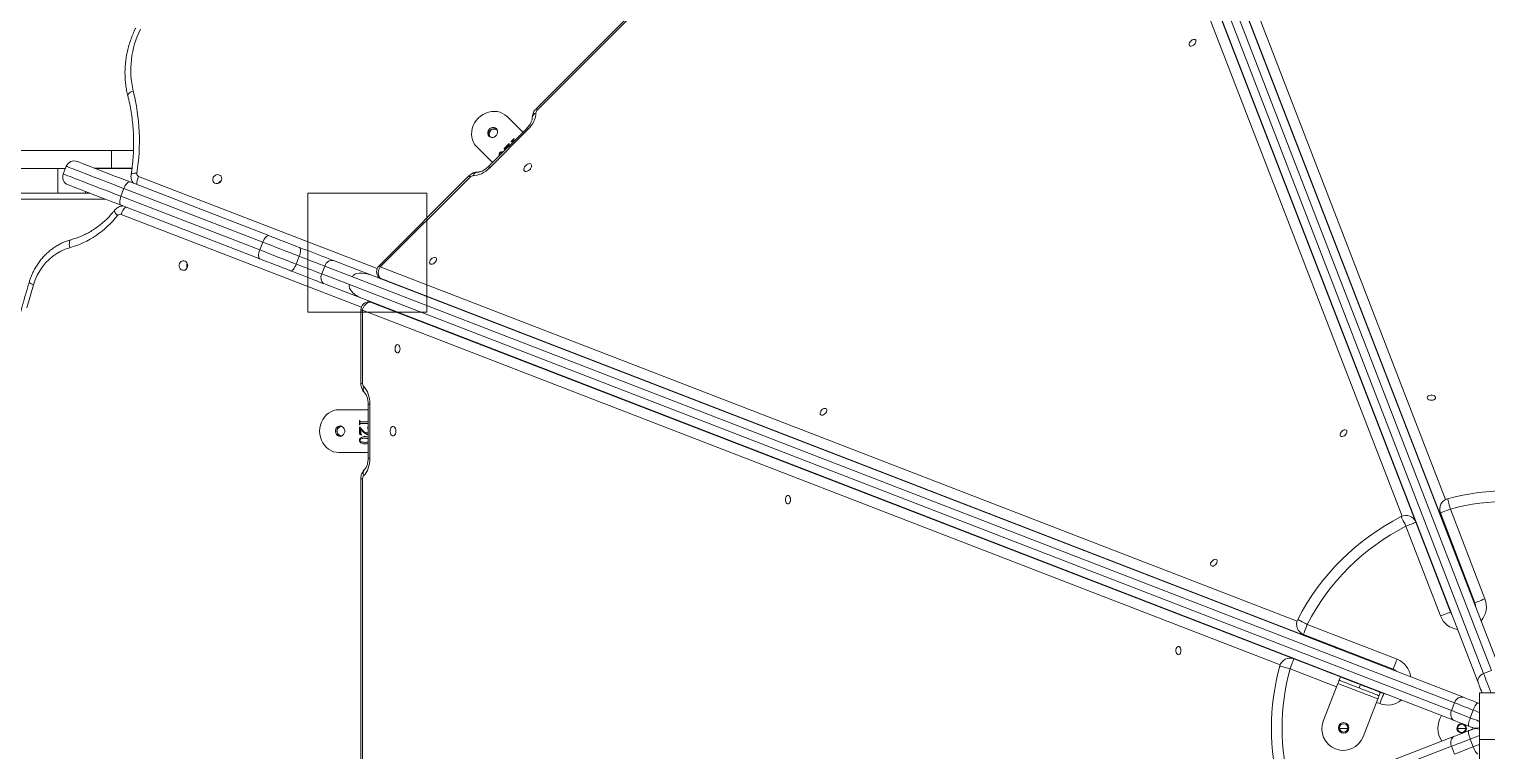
# Model space of a CAD drawing. Header units: millimetres. Extents: x -8092 to 6423, y -6886 to 5604.
# Drawn here: x -1315 to -89, y -17 to 590 of the extents above; entities that cross this region are included whole.
import ezdxf

# ---------------------------------------------------------------- set-up
doc = ezdxf.new("R2010")
doc.units = ezdxf.units.MM
doc.layers.add('DIKOM_ОБЪЕКТ', color=7, linetype='Continuous')

msp = doc.modelspace()

# ---------------------------------------------------------------- linework, layer by layer
at = {"layer": 'DIKOM_ОБЪЕКТ', "color": 7, "linetype": 'Continuous', "lineweight": 15}
for p, q in [((-449.933, 974.866), (-91.741, 48.321)), ((-85.212, 50.845), (-443.404, 977.39)), ((-96.336, 40.795), (-451.202, 958.736)), ((-431.615, 966.308), (-76.749, 48.368)), ((-118.435, 156.987), (-428.767, 959.729)), ((-421.955, 966.248), (-123.704, 194.754)), ((-160.299, 180.727), (-458.245, 951.432)), ((-448.75, 951.498), (-149.386, 177.129)), ((-591.327, 820.373), (-888.312, 523.388)), ((-590.315, 819.362), (-887.3, 522.377)), ((-912.789, 516.753), (-899.584, 503.548)), ((-887.3, 522.377), (-888.312, 523.388)), ((-896.275, 506.857), (-928.349, 474.783)), ((-895.263, 505.845), (-927.337, 473.772)), ((-895.263, 505.845), (-896.275, 506.857)), ((-925.04, 478.092), (-938.245, 491.297)), ((-915.164, 489.969), (-911.038, 494.095)), ((-915.009, 489.814), (-910.883, 493.94)), ((-911.347, 492.373), (-913.215, 490.505)), ((-911.388, 491.744), (-911.347, 492.373)), ((-911.192, 492.218), (-911.347, 492.373)), ((-911.212, 491.921), (-911.192, 492.218)), ((-911.038, 494.095), (-910.865, 493.922)), ((-910.865, 493.922), (-910.941, 492.192)), ((-909.564, 495.568), (-906.913, 498.22)), ((-909.388, 495.391), (-909.564, 495.568)), ((-909.41, 495.413), (-906.758, 498.065)), ((-906.913, 498.22), (-906.736, 498.043)), ((-1495.417, 488.232), (-1245.417, 488.232)), ((-1245.417, 488.232), (-1226.794, 488.232)), ((-1245.417, 488.232), (-1245.417, 473.332)), ((-918.648, 486.351), (-918.803, 486.506)), ((-916.835, 486.298), (-916.993, 486.387)), ((-916.087, 487.046), (-916.113, 487.072)), ((-914.566, 488.567), (-915.164, 489.969)), ((-915.009, 489.814), (-915.164, 489.969)), ((-914.503, 488.629), (-915.009, 489.814)), ((-1450.417, 473.232), (-1290.417, 473.232)), ((-1290.417, 473.232), (-1290.417, 452.232)), ((-1290.417, 473.232), (-1283.976, 473.232)), ((-1283.305, 474.97), (-1285.829, 468.441)), ((-1259.656, 473.332), (-1228.076, 473.332)), ((-1259.397, 473.232), (-1228.063, 473.232)), ((-1222.535, 466.338), (-1021.959, 388.897)), ((-944.88, 466.82), (-1020.382, 391.318)), ((-943.868, 465.808), (-1019.37, 390.307)), ((-1267.125, 453.705), (-1267.125, 452.232)), ((-1237.41, 449.723), (-1234.886, 456.252)), ((-1118.131, 411.115), (-1234.886, 456.252)), ((-1229.707, 461.754), (-1112.951, 416.618)), ((-1250.382, 447.232), (-2505.438, 447.232)), ((-1450.417, 452.232), (-1290.417, 452.232)), ((-1290.417, 452.232), (-1267.125, 452.232)), ((-1267.125, 452.232), (-1263.315, 452.232)), ((-1237.41, 449.723), (-1120.655, 404.586)), ((-1120.523, 397.031), (-1237.279, 442.167)), ((-1080.171, 452.232), (-1080.171, 352.232)), ((-980.171, 452.232), (-1080.171, 452.232)), ((-1080.171, 452.232), (-1080.171, 352.232)), ((-980.171, 452.232), (-1080.171, 452.232)), ((-1041.095, 452.234), (-1065.918, 452.234)), ((-1040.855, 452.233), (-980.409, 452.233)), ((-1012.917, 452.233), (-1012.917, 452.232)), ((-992.917, 452.232), (-992.917, 452.233)), ((-980.171, 352.232), (-980.171, 452.232)), ((-980.171, 352.232), (-980.171, 452.232)), ((-1035.202, 356.502), (-1237.321, 434.467)), ((-1120.655, 404.586), (-1118.131, 411.115)), ((-1089.944, 392.714), (-1087.42, 399.243)), ((-1058.569, 395.595), (-1026.674, 383.264)), ((-1066.095, 390.999), (-1068.619, 384.47)), ((-1068.619, 384.47), (-1045.328, 375.466)), ((-1042.804, 381.995), (-1066.095, 390.999)), ((-116.259, 23.802), (-1042.804, 381.995)), ((-1026.674, 383.264), (-108.734, 28.398)), ((-1020.382, 381.419), (-1019.819, 380.856)), ((-216.914, 70.564), (-1019.437, 380.811)), ((-1019.437, 380.811), (-1018.874, 380.249)), ((-1019.37, 390.307), (-248.577, 92.326)), ((-1034.246, 363.677), (-1066.142, 376.007)), ((-1045.328, 375.466), (-118.784, 17.273)), ((-116.306, 8.811), (-1034.246, 363.677)), ((-1027.868, 361.017), (-1028.658, 361.017)), ((-1026.878, 360.828), (-1027.668, 360.828)), ((-1027.668, 360.828), (-252.668, 61.221)), ((-1080.171, 352.232), (-980.171, 352.232)), ((-1080.171, 352.232), (-980.171, 352.232)), ((-1035.658, 354.017), (-1035.658, 292.232)), ((-1035.658, 354.017), (-1034.187, 354.017)), ((-1034.187, 354.017), (-1034.187, 292.232)), ((-262.796, 55.805), (-1034.187, 354.017)), ((-1035.658, 292.232), (-1034.187, 292.232)), ((-1054.101, 270.232), (-1029.524, 270.232)), ((-1029.524, 274.912), (-1029.524, 229.553)), ((-1028.053, 274.912), (-1029.524, 274.912)), ((-1028.053, 274.912), (-1028.053, 229.553)), ((-1036.776, 261.282), (-1036.526, 261.282)), ((-1036.776, 257.532), (-1036.776, 261.282)), ((-1036.526, 257.532), (-1036.776, 257.532)), ((-1036.561, 257.532), (-1036.561, 261.282)), ((-1035.147, 260.032), (-1030.259, 260.032)), ((-1029.524, 258.782), (-1035.147, 258.782)), ((-1030.132, 260.032), (-1029.917, 260.032)), ((-1029.917, 260.035), (-1029.524, 260.042)), ((-1036.776, 255.449), (-1036.532, 255.449)), ((-1036.776, 249.614), (-1036.776, 255.449)), ((-1035.047, 248.921), (-1036.776, 249.614)), ((-1036.561, 249.614), (-1036.776, 249.614)), ((-1036.561, 249.614), (-1036.561, 255.449)), ((-1035.047, 249.008), (-1036.561, 249.614)), ((-1035.774, 254.013), (-1035.774, 251.371)), ((-1035.558, 254.013), (-1035.774, 254.013)), ((-1035.178, 246.894), (-1035.394, 246.894)), ((-1035.047, 249.199), (-1035.047, 248.921)), ((-1033.394, 251.617), (-1033.609, 251.617)), ((-1032.272, 246.282), (-1032.487, 246.282)), ((-1031.126, 249.833), (-1031.342, 249.833)), ((-1030.374, 250.727), (-1030.59, 250.727)), ((-1030.133, 255.171), (-1029.524, 254.984)), ((-1030.133, 254.898), (-1030.133, 255.171)), ((-1029.524, 254.476), (-1030.133, 254.898)), ((-1029.918, 254.898), (-1030.133, 254.898)), ((-1029.524, 249.574), (-1029.981, 249.477)), ((-1029.918, 254.898), (-1029.918, 255.171)), ((-1029.524, 254.625), (-1029.918, 254.898)), ((-1029.524, 234.232), (-1054.101, 234.232)), ((-1036.686, 244.592), (-1036.902, 244.592)), ((-1031.673, 242.81), (-1031.888, 242.81)), ((-1028.053, 229.553), (-1029.524, 229.553)), ((-1035.658, 212.232), (-1035.658, -207.768)), ((-1034.187, 212.232), (-1035.658, 212.232)), ((-1034.187, 212.232), (-1034.187, -207.768)), ((-119.677, 186.705), (-90.624, 111.148)), ((-127.959, 96.792), (-157.012, 172.349)), ((-148.612, 175.579), (-119.558, 100.022)), ((-99.024, 107.918), (-128.077, 183.475)), ((-138.307, 148.78), (-137.94, 148.414)), ((-118.435, 156.987), (-118.308, 158.067)), ((-118.435, 156.197), (-118.435, 156.987)), ((-136.419, 143.871), (-136.462, 144.59)), ((-239.974, 89.685), (-164.522, 60.36)), ((-167.782, 51.972), (-243.234, 81.297)), ((-216.914, 70.564), (-217.517, 71.301)), ((-216.352, 70.002), (-216.914, 70.564)), ((-215.367, 37.207), (-254.464, 52.402)), ((-251.204, 60.791), (-195.312, 39.068)), ((-224.716, 50.496), (-224.135, 50.496)), ((-91.741, 48.321), (-85.212, 50.845)), ((-214.297, 39.975), (-226.557, 8.262)), ((-180.719, 26.994), (-214.297, 39.975)), ((-213.215, 42.773), (-212.134, 45.571)), ((-195.344, 39.081), (-196.426, 36.283)), ((-180.719, 26.994), (-192.979, -4.719)), ((-178.555, 32.59), (-179.637, 29.792)), ((-178.567, 32.56), (-175.752, 31.466)), ((-95.117, 32.277), (-80.117, 32.25)), ((-179.012, 23.077), (-181.812, 24.166)), ((-118.784, 17.273), (-116.259, 23.802)), ((-102.93, 11.144), (-100.405, 17.673)), ((-205.939, 2.232), (-212.875, 2.232)), ((-106.671, 2.232), (-113.67, 2.232)), ((-1034.246, -359.212), (-116.306, -4.346)), ((-100.405, -13.208), (-102.93, -6.679)), ((-95.619, -246.941), (-95.187, -6.941)), ((-95.187, -6.941), (-80.187, -6.968)), ((-118.784, -12.808), (-1045.328, -371.001)), ((-116.259, -19.337), (-118.784, -12.808))]:
    msp.add_line(p, q, dxfattribs=at)
at = {"layer": 'DIKOM_ОБЪЕКТ', "color": 7, "linetype": 'Continuous', "lineweight": 15, "flags": 128}
for points in [[(-339.026, 578.802), (-339.322, 577.863), (-339.308, 577.025), (-338.985, 576.38), (-338.389, 575.997), (-337.584, 575.919), (-336.658, 576.152), (-335.71, 576.673), (-334.843, 577.425), (-334.152, 578.326), (-333.711, 579.279), (-333.568, 580.18), (-333.738, 580.931), (-334.204, 581.452), (-334.914, 581.686), (-335.792, 581.607), (-336.742, 581.225), (-337.662, 580.58), (-338.452, 579.742), (-339.026, 578.802)], [(-1231.617, 534.331), (-1231.633, 534.79), (-1231.411, 535.375), (-1230.935, 535.986), (-1230.226, 536.599), (-1229.309, 537.192), (-1228.22, 537.741), (-1227.001, 538.226)], [(-938.245, 491.297), (-939.744, 493.055), (-940.953, 495.037), (-941.848, 497.201), (-942.411, 499.505), (-942.63, 501.9), (-942.501, 504.339), (-942.025, 506.771), (-941.214, 509.147), (-940.083, 511.42), (-938.656, 513.541), (-936.961, 515.469), (-935.033, 517.164), (-932.911, 518.591), (-930.639, 519.722), (-928.263, 520.533), (-925.83, 521.009), (-923.392, 521.138), (-920.996, 520.92), (-918.693, 520.357), (-916.529, 519.462), (-914.547, 518.252), (-912.789, 516.753)], [(-888.494, 519.897), (-888.576, 518.231), (-888.896, 516.478), (-889.451, 514.668), (-890.229, 512.831), (-891.218, 511), (-892.4, 509.205), (-893.757, 507.477), (-895.263, 505.845)], [(-921.77, 506.501), (-921.108, 505.587), (-920.751, 504.494), (-920.73, 503.313), (-921.044, 502.137), (-921.669, 501.063), (-922.555, 500.178), (-923.629, 499.552), (-924.804, 499.238), (-925.986, 499.26), (-927.078, 499.616), (-927.992, 500.278), (-928.654, 501.192), (-929.011, 502.284), (-929.033, 503.466), (-928.718, 504.642), (-928.093, 505.716), (-927.207, 506.601), (-926.133, 507.226), (-924.958, 507.541), (-923.776, 507.519), (-922.684, 507.163), (-921.77, 506.501)], [(-920.873, 505.007), (-921.124, 505.289), (-921.999, 505.913), (-923.048, 506.23), (-924.177, 506.213), (-925.286, 505.861), (-926.277, 505.208), (-927.061, 504.311), (-927.569, 503.249), (-927.756, 502.117), (-927.604, 501.016), (-927.128, 500.043), (-926.498, 499.381)], [(-1274.251, 478.975), (-1274.238, 478.97), (-1273.978, 478.869), (-1273.385, 478.64), (-1272.462, 478.283), (-1271.214, 477.801), (-1269.646, 477.195), (-1267.765, 476.467), (-1265.579, 475.622), (-1263.099, 474.663), (-1260.334, 473.595), (-1257.298, 472.421), (-1254.003, 471.147), (-1250.466, 469.78), (-1246.7, 468.324), (-1242.723, 466.786), (-1238.553, 465.174), (-1234.207, 463.494), (-1229.707, 461.754)], [(-1285.829, 468.441), (-1285.729, 468.402), (-1285.296, 468.235), (-1284.523, 467.936), (-1283.412, 467.507), (-1281.968, 466.948), (-1280.197, 466.264), (-1278.106, 465.455), (-1275.705, 464.527), (-1273.003, 463.483), (-1270.012, 462.326), (-1266.744, 461.063), (-1263.214, 459.698), (-1259.435, 458.237), (-1255.425, 456.687), (-1251.199, 455.053), (-1246.775, 453.343), (-1242.172, 451.564), (-1237.41, 449.723)], [(-1234.886, 456.252), (-1239.648, 458.093), (-1244.251, 459.872), (-1248.675, 461.582), (-1252.901, 463.216), (-1256.911, 464.767), (-1260.69, 466.227), (-1264.22, 467.592), (-1267.488, 468.855), (-1270.479, 470.012), (-1273.181, 471.056), (-1275.582, 471.984), (-1277.672, 472.793), (-1279.444, 473.477), (-1280.888, 474.036), (-1281.999, 474.465), (-1282.772, 474.764), (-1283.205, 474.931), (-1283.305, 474.97)], [(-1228.834, 468.09), (-1228.822, 468.148), (-1228.589, 468.49), (-1228.1, 468.775), (-1227.373, 468.992), (-1226.437, 469.132), (-1225.327, 469.19), (-1224.087, 469.163)], [(-1159.265, 461.324), (-1158.39, 460.7), (-1157.341, 460.383), (-1156.212, 460.401), (-1155.103, 460.752), (-1154.112, 461.405), (-1153.328, 462.303), (-1152.82, 463.364), (-1152.633, 464.496), (-1152.785, 465.598), (-1153.261, 466.57), (-1154.019, 467.328), (-1154.992, 467.804), (-1156.093, 467.956), (-1157.225, 467.769), (-1158.286, 467.261), (-1159.184, 466.477), (-1159.837, 465.487), (-1160.188, 464.377), (-1160.206, 463.248), (-1159.889, 462.199), (-1159.265, 461.324)], [(-943.868, 465.808), (-944.378, 466.318), (-944.716, 466.656), (-944.871, 466.811), (-944.88, 466.82)], [(-927.337, 473.772), (-928.968, 472.265), (-930.696, 470.909), (-932.492, 469.726), (-934.323, 468.737), (-936.16, 467.959), (-937.97, 467.405), (-939.723, 467.084), (-941.389, 467.003)], [(-927.337, 473.772), (-927.846, 474.281), (-928.185, 474.619), (-928.339, 474.774), (-928.349, 474.783)], [(-892.468, 473.908), (-892.147, 474.883), (-892.115, 475.771), (-892.375, 476.493), (-892.903, 476.986), (-893.654, 477.206), (-894.559, 477.132), (-895.539, 476.772), (-896.507, 476.157), (-897.376, 475.343), (-898.07, 474.401), (-898.526, 473.415), (-898.705, 472.473), (-898.59, 471.659), (-898.191, 471.044), (-897.545, 470.684), (-896.708, 470.61), (-895.754, 470.83), (-894.769, 471.322), (-893.84, 472.045), (-893.05, 472.933), (-892.468, 473.908)], [(-1237.279, 442.167), (-1241.78, 443.907), (-1246.125, 445.587), (-1250.295, 447.199), (-1254.272, 448.736), (-1258.038, 450.192), (-1261.576, 451.56), (-1264.87, 452.834), (-1267.906, 454.007), (-1270.671, 455.076), (-1273.152, 456.035), (-1275.337, 456.88), (-1277.218, 457.607), (-1278.786, 458.213), (-1280.034, 458.696), (-1280.957, 459.053), (-1281.55, 459.282), (-1281.81, 459.383), (-1281.824, 459.388)], [(-1234.886, 456.252), (-1234.343, 457.506), (-1233.718, 458.672), (-1233.036, 459.706), (-1232.324, 460.568), (-1231.607, 461.224), (-1230.915, 461.65), (-1230.273, 461.829), (-1229.707, 461.754)], [(-1237.279, 442.167), (-1237.748, 442.493), (-1238.103, 443.057), (-1238.329, 443.838), (-1238.417, 444.805), (-1238.365, 445.922), (-1238.174, 447.146), (-1237.852, 448.429), (-1237.41, 449.723)], [(-1242.732, 437.941), (-1242.784, 437.863), (-1242.866, 437.437), (-1242.731, 436.864), (-1242.385, 436.166), (-1241.841, 435.37), (-1241.12, 434.506), (-1240.25, 433.608)], [(-1118.131, 411.115), (-1117.587, 412.369), (-1116.963, 413.536), (-1116.281, 414.57), (-1115.568, 415.431), (-1114.852, 416.088), (-1114.159, 416.514), (-1113.518, 416.693), (-1112.951, 416.618)], [(-1280.443, 406.488), (-1284.211, 405.256), (-1287.861, 403.646), (-1291.363, 401.672), (-1294.687, 399.351), (-1297.805, 396.703), (-1300.691, 393.749), (-1303.321, 390.515), (-1305.672, 387.027), (-1307.725, 383.315), (-1309.463, 379.411), (-1310.87, 375.346)], [(-1279.269, 413.242), (-1279.495, 413.155), (-1279.975, 412.768), (-1280.357, 412.14), (-1280.626, 411.295), (-1280.773, 410.265), (-1280.79, 409.09), (-1280.679, 407.814), (-1280.443, 406.488)], [(-1120.523, 397.031), (-1120.993, 397.356), (-1121.347, 397.92), (-1121.573, 398.701), (-1121.662, 399.669), (-1121.609, 400.786), (-1121.419, 402.01), (-1121.096, 403.293), (-1120.655, 404.586)], [(-1120.655, 404.586), (-1116.976, 403.164), (-1113.173, 401.694), (-1109.285, 400.191), (-1105.35, 398.67), (-1101.409, 397.146), (-1097.501, 395.635), (-1093.667, 394.153), (-1089.944, 392.714)], [(-1087.42, 399.243), (-1091.143, 400.682), (-1094.977, 402.165), (-1098.885, 403.675), (-1102.826, 405.199), (-1106.761, 406.72), (-1110.649, 408.223), (-1114.452, 409.693), (-1118.131, 411.115)], [(-1112.951, 416.618), (-1109.885, 415.433), (-1106.716, 414.208), (-1103.476, 412.955), (-1100.197, 411.687), (-1096.912, 410.418), (-1093.656, 409.159), (-1090.461, 407.923), (-1087.359, 406.724)], [(-1087.42, 399.243), (-1086.975, 400.535), (-1086.642, 401.814), (-1086.433, 403.031), (-1086.357, 404.139), (-1086.416, 405.095), (-1086.608, 405.863), (-1086.927, 406.413), (-1087.359, 406.724)], [(-1087.359, 406.724), (-1084.632, 405.67), (-1081.816, 404.582), (-1078.949, 403.473), (-1076.068, 402.359), (-1073.21, 401.255), (-1070.413, 400.173), (-1067.714, 399.13), (-1065.147, 398.137), (-1062.747, 397.21), (-1060.545, 396.358), (-1058.569, 395.595)], [(-1181.234, 391.451), (-1181.394, 392.63), (-1181.861, 393.705), (-1182.593, 394.579), (-1183.525, 395.175), (-1184.574, 395.44), (-1185.647, 395.351), (-1186.649, 394.915), (-1187.49, 394.172), (-1188.096, 393.187), (-1188.413, 392.047), (-1188.413, 390.855), (-1188.096, 389.716), (-1187.49, 388.731), (-1186.649, 387.987), (-1185.647, 387.552), (-1184.574, 387.462), (-1183.525, 387.728), (-1182.593, 388.324), (-1181.861, 389.198), (-1181.394, 390.272), (-1181.234, 391.451)], [(-1181.309, 392.266), (-1181.37, 391.655), (-1181.305, 390.661)], [(-1094.931, 387.137), (-1098.033, 388.336), (-1101.228, 389.571), (-1104.485, 390.83), (-1107.769, 392.1), (-1111.048, 393.368), (-1114.288, 394.62), (-1117.458, 395.845), (-1120.523, 397.031)], [(-1094.931, 387.137), (-1094.402, 387.077), (-1093.796, 387.27), (-1093.137, 387.708), (-1092.45, 388.376), (-1091.762, 389.247), (-1091.098, 390.288), (-1090.484, 391.459), (-1089.944, 392.714)], [(-1089.944, 392.714), (-1087.466, 391.756), (-1084.898, 390.763), (-1082.292, 389.756), (-1079.698, 388.753), (-1077.166, 387.774), (-1074.747, 386.839), (-1072.487, 385.965), (-1070.431, 385.17), (-1068.619, 384.47)], [(-1066.095, 390.999), (-1067.907, 391.699), (-1069.963, 392.494), (-1072.223, 393.368), (-1074.642, 394.303), (-1077.174, 395.282), (-1079.768, 396.285), (-1082.374, 397.292), (-1084.942, 398.285), (-1087.42, 399.243)], [(-1066.095, 390.999), (-1065.507, 392.236), (-1064.748, 393.35), (-1063.85, 394.3), (-1062.845, 395.049), (-1061.774, 395.568), (-1060.676, 395.837), (-1059.594, 395.846), (-1058.569, 395.595)], [(-972.439, 395.426), (-972.143, 396.365), (-972.157, 397.203), (-972.479, 397.848), (-973.075, 398.231), (-973.88, 398.31), (-974.807, 398.076), (-975.755, 397.555), (-976.622, 396.803), (-977.313, 395.902), (-977.754, 394.95), (-977.897, 394.049), (-977.726, 393.297), (-977.261, 392.776), (-976.551, 392.542), (-975.673, 392.621), (-974.723, 393.003), (-973.803, 393.649), (-973.013, 394.486), (-972.439, 395.426)], [(-1066.142, 376.007), (-1068.117, 376.771), (-1070.319, 377.622), (-1072.719, 378.55), (-1075.286, 379.542), (-1077.986, 380.586), (-1080.783, 381.667), (-1083.64, 382.772), (-1086.522, 383.886), (-1089.389, 384.994), (-1092.204, 386.083), (-1094.931, 387.137)], [(-1066.142, 376.007), (-1067.069, 376.51), (-1067.864, 377.244), (-1068.495, 378.182), (-1068.939, 379.287), (-1069.179, 380.517), (-1069.204, 381.824), (-1069.015, 383.159), (-1068.619, 384.47)], [(-1019.37, 390.307), (-1019.879, 390.816), (-1020.218, 391.154), (-1020.372, 391.309), (-1020.382, 391.318)], [(-1020.382, 381.419), (-1020.281, 381.323), (-1019.437, 380.811)], [(-1019.819, 380.856), (-1019.555, 380.605), (-1019.361, 380.437)], [(-1019.819, 380.856), (-1019.718, 380.761), (-1018.874, 380.249)], [(-1310.87, 375.346), (-1316.552, 355.818)], [(-1314.56, 377.355), (-1314.515, 377.18), (-1314.227, 376.906), (-1313.693, 376.571), (-1312.935, 376.19), (-1311.982, 375.776), (-1310.87, 375.346)], [(-1028.658, 361.017), (-1028.627, 361.017), (-1027.668, 360.828)], [(-1027.308, 360.995), (-1027.546, 361.01), (-1027.868, 361.017)], [(-1027.868, 361.017), (-1027.837, 361.017), (-1026.878, 360.828)], [(-1002.709, 321.509), (-1002.826, 322.645), (-1003.162, 323.659), (-1003.682, 324.439), (-1004.329, 324.902), (-1005.034, 324.997), (-1005.719, 324.714), (-1006.31, 324.084), (-1006.744, 323.175), (-1006.974, 322.085), (-1006.974, 320.933), (-1006.744, 319.843), (-1006.31, 318.934), (-1005.719, 318.304), (-1005.034, 318.021), (-1004.329, 318.116), (-1003.682, 318.579), (-1003.162, 319.359), (-1002.826, 320.372), (-1002.709, 321.509)], [(-1033.267, 289.634), (-1032.133, 288.399), (-1031.107, 286.933), (-1030.208, 285.261), (-1029.45, 283.412), (-1028.847, 281.418), (-1028.408, 279.312), (-1028.142, 277.131), (-1028.053, 274.912)], [(-135.641, 278.245), (-134.504, 278.361), (-133.491, 278.698), (-132.711, 279.218), (-132.248, 279.865), (-132.153, 280.569), (-132.436, 281.254), (-133.066, 281.846), (-133.975, 282.28), (-135.065, 282.509), (-136.217, 282.509), (-137.307, 282.28), (-138.216, 281.846), (-138.846, 281.254), (-139.129, 280.569), (-139.034, 279.865), (-138.571, 279.218), (-137.791, 278.698), (-136.777, 278.361), (-135.641, 278.245)], [(-1054.101, 234.232), (-1056.413, 234.416), (-1058.677, 234.962), (-1060.849, 235.859), (-1062.883, 237.09), (-1064.739, 238.629), (-1066.377, 240.445), (-1067.766, 242.501), (-1068.877, 244.755), (-1069.687, 247.161), (-1070.18, 249.671), (-1070.345, 252.232), (-1070.18, 254.794), (-1069.687, 257.304), (-1068.877, 259.71), (-1067.766, 261.964), (-1066.377, 264.02), (-1064.739, 265.836), (-1062.883, 267.375), (-1060.849, 268.606), (-1058.677, 269.503), (-1056.413, 270.049), (-1054.101, 270.232)], [(-644.176, 268.523), (-643.88, 269.462), (-643.894, 270.3), (-644.216, 270.945), (-644.812, 271.328), (-645.617, 271.406), (-646.544, 271.173), (-647.492, 270.652), (-648.359, 269.9), (-649.05, 268.999), (-649.491, 268.046), (-649.634, 267.146), (-649.463, 266.394), (-648.998, 265.873), (-648.288, 265.639), (-647.41, 265.718), (-646.459, 266.1), (-645.54, 266.745), (-644.75, 267.583), (-644.176, 268.523)], [(-1053.198, 256.632), (-1052.08, 256.454), (-1051.052, 255.934), (-1050.197, 255.114), (-1049.586, 254.06), (-1049.268, 252.859), (-1049.268, 251.606), (-1049.586, 250.405), (-1050.197, 249.351), (-1051.052, 248.531), (-1052.08, 248.011), (-1053.198, 247.832), (-1054.317, 248.011), (-1055.345, 248.531), (-1056.199, 249.351), (-1056.81, 250.405), (-1057.129, 251.606), (-1057.129, 252.859), (-1056.81, 254.06), (-1056.199, 255.114), (-1055.345, 255.934), (-1054.317, 256.454), (-1053.198, 256.632)], [(-1006.182, 252.232), (-1006.291, 253.411), (-1006.608, 254.486), (-1007.105, 255.36), (-1007.739, 255.956), (-1008.452, 256.221), (-1009.181, 256.132), (-1009.862, 255.697), (-1010.434, 254.953), (-1010.846, 253.968), (-1011.061, 252.829), (-1011.061, 251.636), (-1010.846, 250.497), (-1010.434, 249.512), (-1009.862, 248.768), (-1009.181, 248.333), (-1008.452, 248.244), (-1007.739, 248.509), (-1007.105, 249.105), (-1006.608, 249.979), (-1006.291, 251.053), (-1006.182, 252.232)], [(-212.123, 250.539), (-212.419, 249.6), (-212.405, 248.762), (-212.082, 248.117), (-211.486, 247.734), (-210.681, 247.656), (-209.755, 247.889), (-208.807, 248.41), (-207.94, 249.162), (-207.249, 250.063), (-206.808, 251.016), (-206.665, 251.917), (-206.835, 252.668), (-207.301, 253.189), (-208.011, 253.423), (-208.889, 253.344), (-209.839, 252.962), (-210.759, 252.317), (-211.549, 251.479), (-212.123, 250.539)], [(-1028.053, 229.553), (-1028.142, 227.334), (-1028.408, 225.153), (-1028.847, 223.047), (-1029.45, 221.053), (-1030.208, 219.204), (-1031.107, 217.532), (-1032.133, 216.066), (-1033.267, 214.831)], [(-674.446, 194.606), (-674.563, 195.742), (-674.899, 196.755), (-675.419, 197.536), (-676.066, 197.999), (-676.771, 198.094), (-677.456, 197.811), (-678.047, 197.181), (-678.481, 196.271), (-678.711, 195.182), (-678.711, 194.03), (-678.481, 192.94), (-678.047, 192.031), (-677.456, 191.4), (-676.771, 191.118), (-676.066, 191.213), (-675.419, 191.676), (-674.899, 192.456), (-674.563, 193.469), (-674.446, 194.606)], [(-128.077, 183.475), (-127.916, 183.537), (-127.438, 183.721), (-126.662, 184.019), (-125.617, 184.421), (-124.344, 184.91), (-122.892, 185.469), (-121.316, 186.075), (-119.677, 186.705)], [(-122.01, 195.397), (-121.965, 195.23), (-121.832, 194.736), (-121.617, 193.933), (-121.327, 192.852), (-120.973, 191.534), (-120.57, 190.031), (-120.132, 188.401), (-119.677, 186.705)], [(-161.104, 180.365), (-161.025, 180.211), (-160.793, 179.755), (-160.414, 179.014), (-159.906, 178.017), (-159.285, 176.802), (-158.578, 175.416), (-157.81, 173.913), (-157.012, 172.349)], [(-148.612, 175.579), (-148.773, 175.517), (-149.251, 175.333), (-150.027, 175.035), (-151.072, 174.633), (-152.345, 174.143), (-153.797, 173.585), (-155.373, 172.979), (-157.012, 172.349)], [(-137.632, 147.025), (-137.67, 147.365), (-137.94, 148.414)], [(-117.187, 155.154), (-117.915, 156.013), (-118.435, 156.987)], [(-315.913, 141.62), (-315.617, 142.559), (-315.631, 143.397), (-315.953, 144.042), (-316.549, 144.425), (-317.354, 144.503), (-318.281, 144.27), (-319.229, 143.749), (-320.096, 142.997), (-320.787, 142.096), (-321.228, 141.143), (-321.371, 140.242), (-321.2, 139.491), (-320.735, 138.97), (-320.025, 138.736), (-319.147, 138.815), (-318.196, 139.197), (-317.277, 139.842), (-316.487, 140.68), (-315.913, 141.62)], [(-99.024, 107.918), (-98.863, 107.98), (-98.385, 108.164), (-97.608, 108.463), (-96.564, 108.864), (-95.291, 109.354), (-93.839, 109.912), (-92.263, 110.518), (-90.624, 111.148)], [(-119.558, 100.022), (-119.72, 99.96), (-120.198, 99.776), (-120.974, 99.478), (-122.019, 99.076), (-123.292, 98.587), (-124.744, 98.028), (-126.32, 97.422), (-127.959, 96.792)], [(-119.558, 100.022), (-118.767, 98.446), (-118.433, 97.954)], [(-247.975, 93.806), (-247.821, 93.727), (-247.366, 93.493), (-246.626, 93.112), (-245.631, 92.599), (-244.419, 91.975), (-243.035, 91.262), (-241.535, 90.489), (-239.974, 89.685)], [(-243.234, 81.297), (-243.171, 81.458), (-242.986, 81.935), (-242.684, 82.71), (-242.279, 83.754), (-241.785, 85.025), (-241.221, 86.475), (-240.61, 88.049), (-239.974, 89.685)], [(-346.183, 67.703), (-346.3, 68.839), (-346.636, 69.852), (-347.156, 70.633), (-347.803, 71.095), (-348.507, 71.191), (-349.193, 70.908), (-349.784, 70.278), (-350.218, 69.368), (-350.448, 68.279), (-350.448, 67.126), (-350.218, 66.037), (-349.784, 65.127), (-349.193, 64.497), (-348.507, 64.214), (-347.803, 64.31), (-347.156, 64.772), (-346.636, 65.553), (-346.3, 66.566), (-346.183, 67.703)], [(-214.786, 70.24), (-215.866, 70.295), (-216.914, 70.564)], [(-263.148, 54.766), (-262.981, 54.721), (-262.487, 54.586), (-261.684, 54.368), (-260.605, 54.074), (-259.289, 53.716), (-257.787, 53.307), (-256.158, 52.864), (-254.464, 52.402)], [(-251.204, 60.791), (-251.266, 60.63), (-251.452, 60.152), (-251.753, 59.377), (-252.159, 58.334), (-252.653, 57.063), (-253.216, 55.613), (-253.828, 54.039), (-254.464, 52.402)], [(-222.916, 49.797), (-223.161, 49.976), (-224.135, 50.496)], [(-167.782, 51.972), (-167.72, 52.133), (-167.534, 52.61), (-167.233, 53.385), (-166.827, 54.429), (-166.333, 55.7), (-165.77, 57.15), (-165.158, 58.724), (-164.522, 60.36)], [(-213.215, 42.773), (-213.236, 42.719), (-213.298, 42.56), (-213.398, 42.301), (-213.532, 41.953), (-213.696, 41.529), (-213.883, 41.046), (-214.086, 40.521), (-214.297, 39.975)], [(-196.426, 36.283), (-198.816, 37.206), (-201.156, 38.111), (-203.401, 38.979), (-205.503, 39.792), (-207.421, 40.533), (-209.115, 41.188), (-210.55, 41.743), (-211.698, 42.187), (-212.535, 42.51), (-213.044, 42.707), (-213.215, 42.773)], [(-212.134, 45.571), (-211.963, 45.505), (-211.453, 45.308), (-210.616, 44.985), (-209.468, 44.541), (-208.033, 43.986), (-206.339, 43.331), (-204.421, 42.59), (-202.319, 41.777), (-200.075, 40.909), (-197.734, 40.004), (-195.344, 39.081)], [(-195.344, 39.081), (-192.955, 38.157), (-190.614, 37.252), (-188.37, 36.384), (-186.268, 35.572), (-184.35, 34.83), (-182.656, 34.176), (-181.221, 33.621), (-180.073, 33.177), (-179.235, 32.853), (-178.726, 32.656), (-178.555, 32.59)], [(-96.336, 40.795), (-96.588, 41.82), (-96.579, 42.902), (-96.31, 44), (-95.791, 45.071), (-95.042, 46.076), (-94.092, 46.974), (-92.977, 47.733), (-91.741, 48.321)], [(-93.042, 32.274), (-93.611, 33.746), (-94.224, 35.331), (-94.807, 36.839), (-95.356, 38.259), (-95.867, 39.581), (-96.336, 40.795)], [(-91.741, 48.321), (-91.128, 46.737), (-90.462, 45.013), (-89.746, 43.161), (-88.985, 41.194), (-88.186, 39.126), (-87.353, 36.972), (-86.493, 34.747), (-85.612, 32.467)], [(-179.637, 29.792), (-179.808, 29.858), (-180.317, 30.055), (-181.154, 30.379), (-182.302, 30.822), (-183.738, 31.377), (-185.432, 32.032), (-187.349, 32.774), (-189.452, 33.586), (-191.696, 34.454), (-194.037, 35.359), (-196.426, 36.283)], [(-179.637, 29.792), (-179.658, 29.738), (-179.719, 29.579), (-179.819, 29.32), (-179.954, 28.972), (-180.118, 28.548), (-180.305, 28.065), (-180.508, 27.54), (-180.719, 26.994)], [(-175.752, 31.466), (-175.815, 31.305), (-176, 30.827), (-176.302, 30.052), (-176.707, 29.009), (-177.201, 27.738), (-177.765, 26.288), (-178.376, 24.714), (-179.012, 23.077)], [(-175.752, 31.466), (-174.053, 30.991), (-173.464, 30.907)], [(-116.259, 23.802), (-115.671, 25.039), (-114.913, 26.154), (-114.014, 27.104), (-113.01, 27.853), (-111.938, 28.372), (-110.84, 28.641), (-109.758, 28.65), (-108.734, 28.398)], [(-108.734, 28.398), (-107.519, 27.928), (-106.197, 27.417), (-104.777, 26.868), (-103.27, 26.285), (-101.684, 25.673), (-100.033, 25.034), (-98.327, 24.375), (-96.579, 23.699)], [(-95.187, -6.941), (-95.182, -3.729), (-95.176, -0.443), (-95.17, 2.877), (-95.164, 6.189), (-95.158, 9.453), (-95.152, 12.629), (-95.147, 15.678), (-95.141, 18.563), (-95.137, 21.249), (-95.132, 23.701), (-95.128, 25.892), (-95.125, 27.792), (-95.122, 29.38), (-95.12, 30.636), (-95.118, 31.544), (-95.117, 32.094), (-95.117, 32.277)], [(-116.306, 8.811), (-117.233, 9.313), (-118.028, 10.048), (-118.659, 10.985), (-119.103, 12.09), (-119.343, 13.32), (-119.369, 14.627), (-119.18, 15.962), (-118.784, 17.273)], [(-118.784, 17.273), (-117.199, 16.661), (-115.475, 15.994), (-113.623, 15.278), (-111.656, 14.518), (-109.589, 13.719), (-107.435, 12.886), (-105.21, 12.026), (-102.93, 11.144)], [(-100.405, 17.673), (-102.686, 18.555), (-104.911, 19.415), (-107.065, 20.248), (-109.132, 21.047), (-111.099, 21.807), (-112.951, 22.523), (-114.675, 23.19), (-116.259, 23.802)], [(-100.405, 17.673), (-99.888, 18.937), (-99.34, 20.134), (-98.784, 21.216), (-98.239, 22.143), (-97.728, 22.878), (-97.27, 23.395), (-96.882, 23.672), (-96.579, 23.699)], [(-95.147, 15.64), (-96.757, 16.263), (-98.582, 16.968), (-100.405, 17.673)], [(-96.579, 23.699), (-95.963, 23.461), (-95.35, 23.224), (-95.133, 23.14)], [(-104.151, 4.112), (-105.9, 4.788), (-107.605, 5.447), (-109.257, 6.085), (-110.842, 6.698), (-112.35, 7.281), (-113.769, 7.83), (-115.091, 8.341), (-116.306, 8.811)], [(-116.306, -4.346), (-115.091, -3.876), (-113.769, -3.365), (-112.35, -2.816), (-110.842, -2.233), (-109.257, -1.62), (-107.605, -0.982), (-105.9, -0.323), (-104.151, 0.353)], [(-104.151, 4.112), (-104.357, 4.335), (-104.458, 4.801), (-104.449, 5.492), (-104.333, 6.38), (-104.112, 7.432), (-103.796, 8.607), (-103.397, 9.861), (-102.93, 11.144)], [(-102.93, -6.679), (-103.397, -5.396), (-103.796, -4.142), (-104.112, -2.967), (-104.333, -1.915), (-104.449, -1.027), (-104.458, -0.336), (-104.357, 0.13), (-104.151, 0.353)], [(-100.795, 2.814), (-100.863, 2.841), (-101.065, 2.919), (-101.39, 3.044), (-101.823, 3.212), (-102.342, 3.412), (-102.922, 3.637), (-103.535, 3.874), (-104.151, 4.112)], [(-104.151, 0.353), (-103.535, 0.591), (-102.922, 0.828), (-102.342, 1.053), (-101.823, 1.253), (-101.39, 1.421), (-101.065, 1.546), (-100.863, 1.624), (-100.795, 1.651)], [(-102.93, 11.144), (-101.106, 10.439), (-99.281, 9.734), (-97.525, 9.055), (-95.906, 8.429), (-95.16, 8.141)], [(-118.784, -12.808), (-119.18, -11.497), (-119.369, -10.163), (-119.343, -8.855), (-119.103, -7.625), (-118.659, -6.52), (-118.028, -5.583), (-117.233, -4.848), (-116.306, -4.346)], [(-102.93, -6.679), (-105.21, -7.561), (-107.435, -8.421), (-109.589, -9.254), (-111.656, -10.053), (-113.623, -10.813), (-115.475, -11.529), (-117.199, -12.196), (-118.784, -12.808)], [(-95.181, -3.684), (-95.906, -3.964), (-97.525, -4.59), (-99.281, -5.269), (-101.106, -5.974), (-102.93, -6.679)], [(-100.405, -13.208), (-98.582, -12.503), (-96.757, -11.798), (-95.195, -11.194)], [(-116.259, -19.337), (-114.675, -18.725), (-112.951, -18.058), (-111.099, -17.342), (-109.132, -16.582), (-107.065, -15.783), (-104.911, -14.95), (-102.686, -14.09), (-100.405, -13.208)], [(-96.579, -19.234), (-96.882, -19.207), (-97.27, -18.93), (-97.728, -18.413), (-98.239, -17.678), (-98.784, -16.751), (-99.34, -15.669), (-99.888, -14.472), (-100.405, -13.208)]]:
    msp.add_lwpolyline(points, dxfattribs=at)
at = {"layer": 'DIKOM_ОБЪЕКТ', "color": 7, "linetype": 'Continuous', "lineweight": 15}
for centre, radius in [((-209.407, 2.704), 4.4), ((-209.407, 2.704), 3.5), ((-110.171, 2.304), 3.5)]:
    msp.add_circle(centre, radius, dxfattribs=at)
for centre, radius, start, end in [((-1153.363, 555.958), 75.742, 153.051569, 193.539156), ((-1393.27, 496.618), 171.397, 350.782633, 14.049453), ((-886.862, 515.483), 4.707, 110.29876, 175.717338), ((-884.841, 519.665), 3.661, 132.195725, 176.362175), ((-923.645, 502.153), 4.474, 59.122596, 210.877404), ((-1276.776, 472.446), 7, 68.864011, 158.864011), ((-1279.3, 465.917), 7, 158.864011, 248.864011), ((-1221.596, 468.692), 2.535, 169.292498, 248.25307), ((-1210.971, 460.335), 13.029, 152.567723, 183.504732), ((-941.157, 463.35), 3.66, 93.636137, 137.804845), ((-937.004, 465.409), 4.665, 93.891775, 160.024586), ((-1151.226, 458.943), 4.4, 113.209931, 156.791547), ((-1150.638, 458.383), 4.87, 121.536673, 148.721774), ((-1301.378, 480.86), 77.262, 285.722072, 322.295927), ((-1238.213, 432.084), 2.545, 69.498696, 143.206451), ((-1225.647, 431.429), 12.063, 130.007102, 165.411447), ((-1177.626, 391.451), 4.368, 155.889171, 204.110829), ((-1015.432, 386.369), 7, 135, 225), ((-1013.455, 385.517), 7.611, 141.001395, 218.193692), ((-1028.658, 354.017), 7, 90, 180), ((-1026.738, 353.413), 7.473, 97.146585, 175.362647), ((-1030.557, 292.056), 3.634, 177.217468, 221.786042), ((-1029.082, 287.63), 4.64, 154.407548, 221.318233), ((-1051.488, 252.232), 4.47, 103.777669, 256.222331), ((-1051.765, 252.458), 3.758, 85.861315, 183.442532), ((-1051.765, 252.007), 3.758, 176.55752, 274.138418), ((-1030.557, 212.409), 3.634, 138.21291, 182.78358), ((-1029.085, 216.835), 4.638, 138.60308, 205.606986), ((-70.171, 2.232), 200, 74.771489, 105.022315), ((-119.677, 186.705), 9, 105.022315, 201.032891), ((-70.171, 2.232), 191, 74.771489, 105.022315), ((-70.171, 2.232), 200, 117.043467, 152.750337), ((-70.171, 2.232), 191, 117.043467, 152.750337), ((-157.012, 172.349), 9, 21.032891, 117.043467), ((-113.178, 158.42), 5.707, 202.924614, 231.59435), ((-107.425, 104.688), 18, 318.608696, 21.032891), ((-107.425, 104.688), 9, 358.452917, 21.032891), ((-239.974, 89.685), 9, 152.750337, 248.760913), ((-111.158, 103.252), 18, 201.032891, 262.246696), ((-254.464, 52.402), 9, 68.760913, 164.771489), ((-214.403, 75.562), 5.891, 250.685207, 278.826258), ((-70.171, 2.232), 200, 164.771489, 195.022315), ((-70.171, 2.232), 191, 164.771489, 195.022315), ((-171.043, 43.583), 9, 46.180939, 68.760913), ((-171.043, 43.583), 18, 6.336718, 68.760913), ((-172.492, 39.855), 18, 248.760913, 309.974718), ((-110.171, 2.304), 20, 147.747331, 212.644941), ((-209.768, 1.772), 18, 158.864011, 248.864011), ((-110.171, 2.304), 4, 84.276357, 287.169894), ((-110.171, 2.304), 4, 295.102084, 359.896902), ((-110.171, 2.304), 4, 359.896902, 53.451665), ((-98.271, 9.343), 7, 248.864011, 296.300641), ((-98.271, -4.878), 7, 63.726782, 111.135989), ((-209.768, 1.772), 18, 248.864011, 338.864011)]:
    msp.add_arc(centre, radius, start, end, dxfattribs=at)
for centre, start_param, end_param in [((-1029.198, 376.735), 1.57079633, 3.14159265), ((-1031.722, 370.206), 3.14159265, 4.71238898)]:
    msp.add_ellipse(centre, major_axis=(13.606, -5.26), ratio=0.47985696, start_param=start_param, end_param=end_param, dxfattribs=at)
for points, knots in [([(-1224.992, 591.214), (-1225.396, 590.376), (-1226.542, 587.998), (-1228.217, 583.996), (-1229.925, 579.196), (-1231.341, 574.327), (-1232.464, 569.409), (-1233.288, 564.461), (-1233.812, 559.5), (-1234.032, 554.547), (-1233.947, 549.619), (-1233.56, 544.735), (-1232.881, 540.001), (-1232.171, 536.547), (-1231.709, 534.7), (-1231.617, 534.33)], [0, 0, 0, 0, 0.04647149, 0.13190526, 0.21733881, 0.30274768, 0.38812596, 0.4734674, 0.55876654, 0.64401551, 0.72920959, 0.81434162, 0.8994092, 0.97981547, 1, 1, 1, 1]), ([(-1231.617, 534.33), (-1231.333, 533.182), (-1230.497, 529.807), (-1229.33, 524.131), (-1228.218, 517.28), (-1227.407, 510.355), (-1226.892, 503.37), (-1226.677, 496.338), (-1226.759, 489.27), (-1227.147, 482.179), (-1227.808, 475.114), (-1228.494, 470.419), (-1228.834, 468.09)], [0, 0, 0, 0, 0.05431202, 0.15967915, 0.26502708, 0.37034422, 0.47562949, 0.58088327, 0.68610805, 0.79130447, 0.89647539, 1, 1, 1, 1]), ([(-891.554, 515.791), (-891.554, 515.682), (-891.554, 515.368), (-891.641, 514.642), (-891.91, 513.581), (-892.374, 512.358), (-893.043, 511.026), (-893.913, 509.639), (-894.952, 508.273), (-895.78, 507.356), (-896.229, 506.903), (-896.275, 506.857)], [0, 0, 0, 0, 0.06769727, 0.19520707, 0.32296043, 0.45213561, 0.58377374, 0.71794277, 0.85417922, 0.98514628, 1, 1, 1, 1]), ([(-888.312, 523.388), (-888.591, 523.092), (-889.297, 522.342), (-890.199, 521.013), (-890.951, 519.446), (-891.411, 517.864), (-891.561, 516.634), (-891.556, 515.948), (-891.554, 515.791)], [0, 0, 0, 0, 0.1423322, 0.35983494, 0.560328, 0.75550777, 0.94366302, 1, 1, 1, 1]), ([(-913.215, 490.505), (-913.546, 490.186), (-914.008, 489.743), (-914.28, 489.1), (-914.264, 488.902), (-914.261, 488.871)], [0, 0, 0, 0, 0.68329992, 0.95125525, 1, 1, 1, 1]), ([(-907.685, 495.447), (-907.8, 495.556), (-907.979, 495.728), (-908.236, 495.951), (-908.599, 496.019), (-909.007, 495.752), (-909.26, 495.512), (-909.388, 495.391)], [0, 0, 0, 0, 0.24227862, 0.37916802, 0.51437899, 0.75540467, 1, 1, 1, 1]), ([(-906.736, 498.043), (-906.919, 497.862), (-907.173, 497.611), (-907.349, 497.186), (-907.281, 496.804), (-907.016, 496.57), (-906.844, 496.389), (-906.795, 496.338)], [0, 0, 0, 0, 0.347431544, 0.482999914, 0.618219689, 0.891215446, 1, 1, 1, 1]), ([(-919.382, 483.75), (-919.466, 484.173), (-919.602, 484.855), (-919.312, 485.838), (-918.972, 486.283), (-918.803, 486.506)], [0, 0, 0, 0, 0.45109255, 0.72606617, 1, 1, 1, 1]), ([(-919.254, 483.879), (-919.316, 484.209), (-919.427, 484.797), (-919.155, 485.683), (-918.817, 486.129), (-918.648, 486.351)], [0, 0, 0, 0, 0.39033856, 0.69575743, 1, 1, 1, 1]), ([(-918.552, 486.227), (-918.667, 486.05), (-918.897, 485.694), (-918.934, 485.035), (-918.757, 484.664), (-918.664, 484.468)], [0, 0, 0, 0, 0.31864327, 0.63950255, 1, 1, 1, 1]), ([(-918.803, 486.506), (-918.585, 486.684), (-918.149, 487.04), (-917.174, 487.257), (-916.515, 487.142), (-916.113, 487.072)], [0, 0, 0, 0, 0.27970495, 0.55973966, 1, 1, 1, 1]), ([(-918.648, 486.351), (-918.43, 486.529), (-917.994, 486.884), (-917.101, 487.09), (-916.52, 486.993), (-916.194, 486.938)], [0, 0, 0, 0, 0.30570758, 0.61175824, 1, 1, 1, 1]), ([(-916.993, 486.387), (-917.283, 486.485), (-917.686, 486.621), (-918.254, 486.476), (-918.453, 486.31), (-918.552, 486.227)], [0, 0, 0, 0, 0.55893532, 0.77946971, 1, 1, 1, 1]), ([(-1228.834, 468.09), (-1228.894, 467.543), (-1229.018, 466.399), (-1228.826, 464.649), (-1228.311, 462.938), (-1227.664, 461.589), (-1227.102, 460.904), (-1226.914, 460.675)], [0, 0, 0, 0, 0.20830395, 0.43638059, 0.66299543, 0.88730419, 1, 1, 1, 1]), ([(-937.282, 470.063), (-937.826, 470.047), (-938.877, 470.017), (-940.423, 469.632), (-941.912, 469.026), (-943.351, 468.161), (-944.321, 467.37), (-944.806, 466.893), (-944.88, 466.82)], [0, 0, 0, 0, 0.1934591, 0.37453414, 0.564039, 0.76202348, 0.96367137, 1, 1, 1, 1]), ([(-928.349, 474.783), (-928.567, 474.571), (-929.217, 473.937), (-930.37, 472.977), (-931.783, 471.988), (-933.176, 471.199), (-934.489, 470.62), (-935.653, 470.254), (-936.632, 470.073), (-937.067, 470.066), (-937.282, 470.063)], [0, 0, 0, 0, 0.06954287, 0.20761286, 0.34490406, 0.48055106, 0.61394931, 0.74488022, 0.87367246, 1, 1, 1, 1]), ([(-1235.765, 441.582), (-1236.151, 441.558), (-1237.11, 441.5), (-1238.587, 441.053), (-1240.129, 440.306), (-1241.555, 439.281), (-1242.332, 438.397), (-1242.732, 437.942)], [0, 0, 0, 0, 0.14343279, 0.35531905, 0.56618854, 0.77678989, 1, 1, 1, 1]), ([(-1242.732, 437.942), (-1243.237, 437.314), (-1244.737, 435.447), (-1247.386, 432.502), (-1250.735, 429.197), (-1254.266, 426.136), (-1257.96, 423.328), (-1261.806, 420.783), (-1265.787, 418.513), (-1269.889, 416.526), (-1274.025, 414.861), (-1277.171, 413.826), (-1278.905, 413.343), (-1279.268, 413.242)], [0, 0, 0, 0, 0.05206572, 0.15473791, 0.25746289, 0.36027354, 0.46317893, 0.56618524, 0.66930251, 0.77252944, 0.87587209, 0.97402134, 1, 1, 1, 1]), ([(-1279.268, 413.242), (-1279.966, 413.041), (-1281.888, 412.488), (-1284.969, 411.338), (-1288.465, 409.717), (-1291.837, 407.806), (-1295.067, 405.621), (-1298.135, 403.173), (-1301.026, 400.475), (-1303.72, 397.543), (-1306.203, 394.394), (-1308.46, 391.046), (-1310.479, 387.519), (-1312.241, 383.831), (-1313.592, 380.429), (-1314.283, 378.237), (-1314.561, 377.355)], [0, 0, 0, 0, 0.04277014, 0.11779428, 0.19286829, 0.26802749, 0.34328542, 0.41864598, 0.49411185, 0.56968427, 0.64535554, 0.72112087, 0.79697025, 0.872894, 0.94888384, 1, 1, 1, 1]), ([(-1314.561, 377.355), (-1315.523, 374.114), (-1318.31, 364.731), (-1322.714, 349.128), (-1327.682, 330.523), (-1332.373, 311.829), (-1336.788, 293.053), (-1340.927, 274.199), (-1344.788, 255.274), (-1348.37, 236.281), (-1351.672, 217.227), (-1354.693, 198.115), (-1357.433, 178.952), (-1359.891, 159.741), (-1362.066, 140.489), (-1363.958, 121.2), (-1365.566, 101.879), (-1366.889, 82.533), (-1367.928, 63.164), (-1368.681, 43.78), (-1369.15, 24.384), (-1369.333, 4.983), (-1369.23, -14.419), (-1368.843, -33.817), (-1368.17, -53.205), (-1367.212, -72.578), (-1365.97, -91.932), (-1364.443, -111.26), (-1362.631, -130.559), (-1360.537, -149.822), (-1358.159, -169.045), (-1355.499, -188.223), (-1352.557, -207.35), (-1349.334, -226.421), (-1345.831, -245.432), (-1342.049, -264.377), (-1337.989, -283.252), (-1333.652, -302.05), (-1329.04, -320.769), (-1324.148, -339.4), (-1319.326, -356.777), (-1316.034, -367.907), (-1314.561, -372.89)], [0, 0, 0, 0, 0.013408523, 0.038828113, 0.064247999, 0.089667979, 0.115088003, 0.140508133, 0.165928368, 0.191348687, 0.216769052, 0.242189483, 0.267609968, 0.293030507, 0.318451098, 0.34387174, 0.369292425, 0.394713138, 0.42013388, 0.445554638, 0.470975433, 0.496396238, 0.521817056, 0.547237878, 0.572658713, 0.598079532, 0.623500354, 0.648921153, 0.674341961, 0.699762725, 0.72518346, 0.750604185, 0.776024863, 0.801445529, 0.826866106, 0.852286674, 0.877707145, 0.903127576, 0.928547933, 0.953968243, 0.979388476, 1, 1, 1, 1]), ([(-1035.658, 292.232), (-1035.646, 291.822), (-1035.614, 290.79), (-1035.31, 289.21), (-1034.729, 287.57), (-1033.932, 286.129), (-1033.158, 285.144), (-1032.658, 284.656), (-1032.536, 284.537)], [0, 0, 0, 0, 0.14259524, 0.35893575, 0.55820627, 0.75240037, 0.9394652, 1, 1, 1, 1]), ([(-1032.536, 284.537), (-1032.457, 284.459), (-1032.228, 284.234), (-1031.768, 283.654), (-1031.199, 282.707), (-1030.655, 281.507), (-1030.182, 280.09), (-1029.817, 278.491), (-1029.572, 276.746), (-1029.54, 275.531), (-1029.524, 274.912)], [0, 0, 0, 0, 0.06770533, 0.19630618, 0.32491024, 0.45477633, 0.58694817, 0.72153204, 0.85810495, 1, 1, 1, 1]), ([(-1036.526, 261.282), (-1036.527, 261.025), (-1036.529, 260.668), (-1036.352, 260.243), (-1036.032, 260.021), (-1035.608, 260.044), (-1035.288, 260.036), (-1035.147, 260.032)], [0, 0, 0, 0, 0.31410823, 0.43667161, 0.55890674, 0.80575048, 1, 1, 1, 1]), ([(-1035.147, 258.782), (-1035.376, 258.778), (-1035.694, 258.771), (-1036.105, 258.742), (-1036.411, 258.534), (-1036.511, 258.057), (-1036.521, 257.708), (-1036.526, 257.532)], [0, 0, 0, 0, 0.315165056, 0.438861088, 0.561075322, 0.778932138, 1, 1, 1, 1]), ([(-1030.259, 260.032), (-1030.036, 260.027), (-1029.791, 260.021), (-1029.547, 260.049), (-1029.524, 260.052)], [0, 0, 0, 0, 0.905670023, 1, 1, 1, 1]), ([(-1036.902, 244.592), (-1036.873, 244.872), (-1036.816, 245.432), (-1036.279, 246.275), (-1035.729, 246.659), (-1035.394, 246.894)], [0, 0, 0, 0, 0.27970796, 0.55974813, 1, 1, 1, 1]), ([(-1036.686, 244.592), (-1036.658, 244.872), (-1036.601, 245.432), (-1036.063, 246.275), (-1035.514, 246.659), (-1035.178, 246.894)], [0, 0, 0, 0, 0.27970796, 0.55974813, 1, 1, 1, 1]), ([(-1036.532, 255.449), (-1035.58, 254.322), (-1034.254, 252.753), (-1032.221, 251.064), (-1031.132, 250.839), (-1030.59, 250.727)], [0, 0, 0, 0, 0.56105588, 0.78126066, 1, 1, 1, 1]), ([(-1035.533, 245.788), (-1035.807, 245.652), (-1036.191, 245.463), (-1036.49, 244.959), (-1036.514, 244.701), (-1036.526, 244.572)], [0, 0, 0, 0, 0.558944807, 0.779445101, 1, 1, 1, 1]), ([(-1035.774, 251.371), (-1035.789, 250.905), (-1035.811, 250.255), (-1035.454, 249.506), (-1035.183, 249.301), (-1035.047, 249.199)], [0, 0, 0, 0, 0.56026214, 0.77996441, 1, 1, 1, 1]), ([(-1033.609, 251.617), (-1034.02, 252.057), (-1034.753, 252.842), (-1035.462, 253.655), (-1035.774, 254.013)], [0, 0, 0, 0, 0.56003027, 1, 1, 1, 1]), ([(-1033.394, 251.617), (-1033.805, 252.057), (-1034.538, 252.842), (-1035.246, 253.655), (-1035.558, 254.013)], [0, 0, 0, 0, 0.56001576, 1, 1, 1, 1]), ([(-1032.487, 246.282), (-1033.068, 246.271), (-1034.103, 246.25), (-1035.096, 245.929), (-1035.533, 245.788)], [0, 0, 0, 0, 0.56021414, 1, 1, 1, 1]), ([(-1035.394, 246.894), (-1034.845, 247.154), (-1033.863, 247.618), (-1032.799, 247.655), (-1032.331, 247.671)], [0, 0, 0, 0, 0.55931132, 1, 1, 1, 1]), ([(-1035.178, 246.894), (-1034.629, 247.154), (-1033.648, 247.618), (-1032.584, 247.655), (-1032.115, 247.671)], [0, 0, 0, 0, 0.55928008, 1, 1, 1, 1]), ([(-1031.342, 249.833), (-1031.798, 250.115), (-1032.613, 250.619), (-1033.305, 251.312), (-1033.609, 251.617)], [0, 0, 0, 0, 0.55965612, 1, 1, 1, 1]), ([(-1031.126, 249.833), (-1031.582, 250.115), (-1032.398, 250.619), (-1033.09, 251.312), (-1033.394, 251.617)], [0, 0, 0, 0, 0.559648452, 1, 1, 1, 1]), ([(-1029.524, 245.958), (-1029.894, 246.036), (-1030.871, 246.242), (-1031.867, 246.267), (-1032.487, 246.282)], [0, 0, 0, 0, 0.37765877, 1, 1, 1, 1]), ([(-1032.331, 247.671), (-1031.89, 247.649), (-1031.009, 247.604), (-1030.046, 247.383), (-1029.591, 247.107), (-1029.524, 247.067)], [0, 0, 0, 0, 0.46076917, 0.92103452, 1, 1, 1, 1]), ([(-1029.524, 245.998), (-1029.822, 246.06), (-1030.728, 246.249), (-1031.652, 246.269), (-1032.272, 246.282)], [0, 0, 0, 0, 0.32845597, 1, 1, 1, 1]), ([(-1029.981, 249.477), (-1030.245, 249.498), (-1030.716, 249.537), (-1031.151, 249.742), (-1031.342, 249.833)], [0, 0, 0, 0, 0.55966771, 1, 1, 1, 1]), ([(-1029.765, 249.477), (-1030.029, 249.498), (-1030.501, 249.537), (-1030.935, 249.742), (-1031.126, 249.833)], [0, 0, 0, 0, 0.55970227, 1, 1, 1, 1]), ([(-1030.59, 250.727), (-1030.303, 250.736), (-1029.91, 250.749), (-1029.607, 251.008), (-1029.524, 251.078)], [0, 0, 0, 0, 0.72770777, 1, 1, 1, 1]), ([(-1030.374, 250.727), (-1030.083, 250.723), (-1029.775, 250.719), (-1029.537, 250.904), (-1029.524, 250.914)], [0, 0, 0, 0, 0.94619854, 1, 1, 1, 1]), ([(-1032.192, 241.421), (-1032.698, 241.443), (-1033.71, 241.485), (-1035.174, 241.977), (-1036.241, 242.79), (-1036.79, 243.757), (-1036.864, 244.314), (-1036.902, 244.592)], [0, 0, 0, 0, 0.250791657, 0.501114885, 0.750070093, 0.875274808, 1, 1, 1, 1]), ([(-1031.976, 241.421), (-1032.483, 241.443), (-1033.495, 241.485), (-1034.958, 241.977), (-1036.025, 242.79), (-1036.574, 243.757), (-1036.649, 244.314), (-1036.686, 244.592)], [0, 0, 0, 0, 0.250794502, 0.501105939, 0.750063971, 0.875270106, 1, 1, 1, 1]), ([(-1036.526, 244.572), (-1036.482, 244.365), (-1036.393, 243.949), (-1035.882, 243.398), (-1035.409, 243.238), (-1035.12, 243.14)], [0, 0, 0, 0, 0.27841708, 0.5587492, 1, 1, 1, 1]), ([(-1035.12, 243.14), (-1034.521, 243.024), (-1033.451, 242.817), (-1032.366, 242.812), (-1031.888, 242.81)], [0, 0, 0, 0, 0.559686853, 1, 1, 1, 1]), ([(-1029.524, 242.109), (-1029.865, 241.912), (-1030.694, 241.433), (-1031.636, 241.426), (-1032.192, 241.421)], [0, 0, 0, 0, 0.41034772, 1, 1, 1, 1]), ([(-1031.888, 242.81), (-1031.4, 242.817), (-1030.602, 242.827), (-1029.826, 243.027), (-1029.524, 243.105)], [0, 0, 0, 0, 0.61181108, 1, 1, 1, 1]), ([(-1031.673, 242.81), (-1031.184, 242.814), (-1030.459, 242.82), (-1029.754, 242.998), (-1029.524, 243.056)], [0, 0, 0, 0, 0.67389212, 1, 1, 1, 1]), ([(-1029.524, 229.553), (-1029.528, 229.25), (-1029.54, 228.344), (-1029.677, 226.854), (-1029.981, 225.161), (-1030.413, 223.621), (-1030.939, 222.286), (-1031.51, 221.207), (-1032.079, 220.394), (-1032.386, 220.081), (-1032.536, 219.928)], [0, 0, 0, 0, 0.069529937, 0.20781074, 0.345329923, 0.481232175, 0.614956136, 0.746297149, 0.875672812, 1, 1, 1, 1]), ([(-1032.536, 219.928), (-1032.912, 219.534), (-1033.642, 218.771), (-1034.472, 217.407), (-1035.105, 215.927), (-1035.518, 214.298), (-1035.651, 213.041), (-1035.657, 212.348), (-1035.658, 212.232)], [0, 0, 0, 0, 0.19280538, 0.37338694, 0.56208179, 0.75898922, 0.95966869, 1, 1, 1, 1]), ([(-117.137, 152.839), (-116.956, 152.578), (-116.541, 151.979), (-115.99, 151.502), (-115.68, 151.233)], [0, 0, 0, 0, 0.43669944, 1, 1, 1, 1]), ([(-212.526, 68.523), (-212.317, 68.497), (-211.631, 68.412), (-210.943, 68.5), (-210.465, 68.561)], [0, 0, 0, 0, 0.30508241, 1, 1, 1, 1]), ([(-220.19, 48.737), (-220.33, 48.883), (-220.483, 49.041), (-220.67, 49.153), (-220.685, 49.162)], [0, 0, 0, 0, 0.91861451, 1, 1, 1, 1])]:
    msp.add_open_spline(points, degree=3, knots=knots, dxfattribs=at)

doc.saveas('drawing.dxf')
